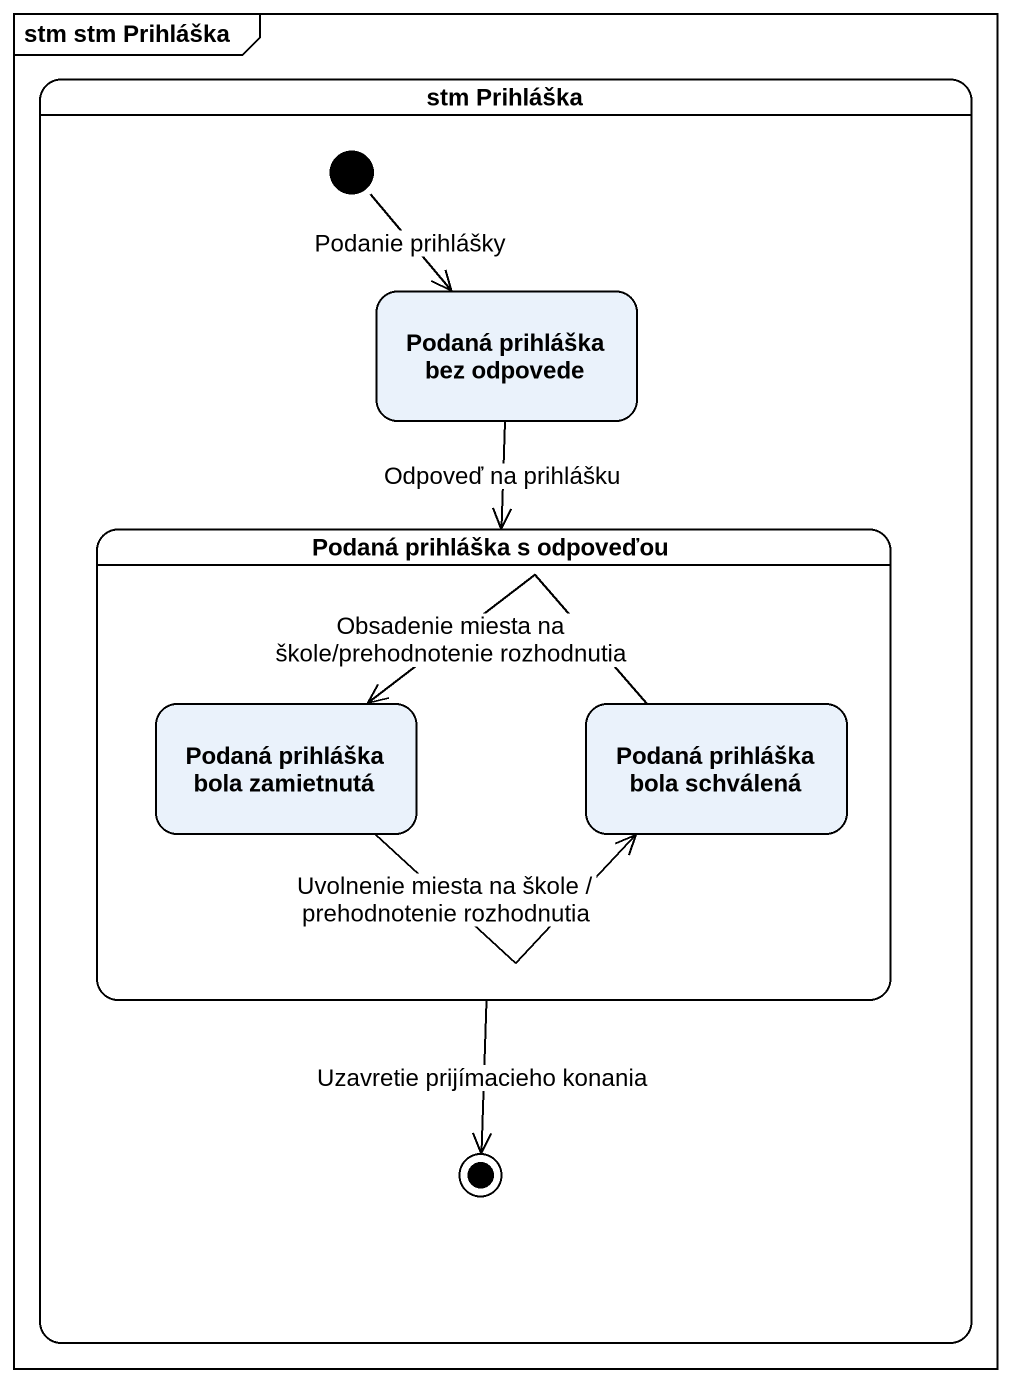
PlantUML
@startuml
mainframe stm stm Prihláška
hide empty description
state "stm Prihláška" as stm_Prihláška {
  state "Podaná prihláška bez odpovede" as Podaná_prihláška_bez
  state "Podaná prihláška s odpoveďou" as Podaná_prihláška_s_odpoveďou {
    state "Podaná prihláška bola zamietnutá" as Podaná_prihláška_bola
    state "Podaná prihláška bola schválená" as Podaná_prihláška_bola_2
  }
  [*] --> Podaná_prihláška_bez : Podanie prihlášky
  Podaná_prihláška_s_odpoveďou --> [*] : Uzavretie prijímacieho konania
}
Podaná_prihláška_bez --> Podaná_prihláška_s_odpoveďou : Odpoveď na prihlášku
Podaná_prihláška_bola -right-> Podaná_prihláška_bola_2 : Uvolnenie miesta na škole / prehodnotenie rozhodnutia
Podaná_prihláška_bola_2 -left-> Podaná_prihláška_bola : Obsadenie miesta na škole/prehodnotenie rozhodnutia
@enduml
